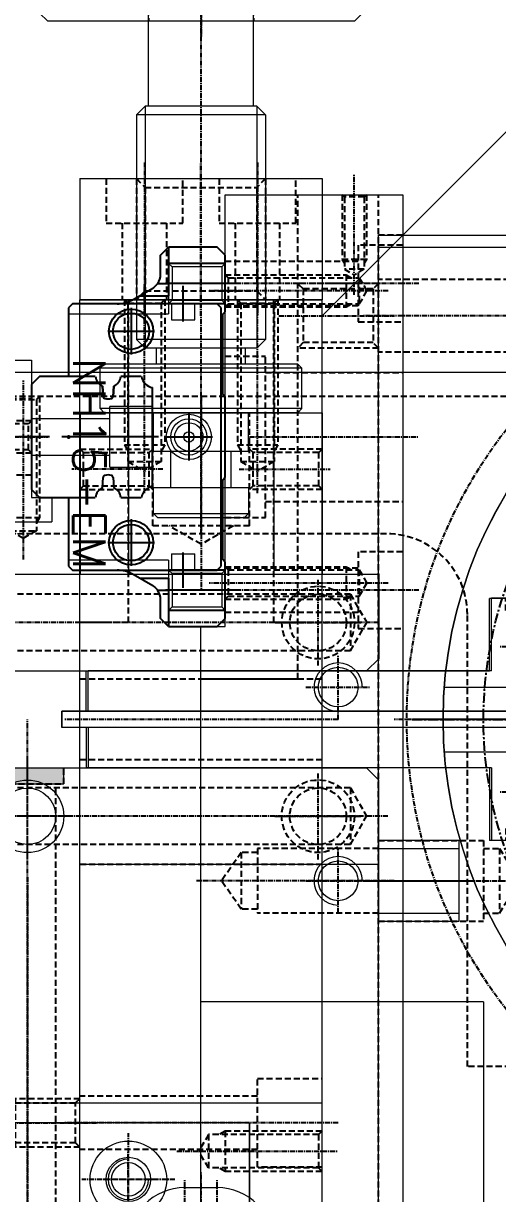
# Model space of a CAD drawing. Header units: millimetres. Extents: x -32759 to 129432, y 390 to 54305.
# Drawn here: x 29437.5 to 29496.2, y 25368.2 to 25513.1 of the extents above; entities that cross this region are included whole.
import ezdxf

# ---------------------------------------------------------------- set-up
doc = ezdxf.new("R2010")
doc.units = ezdxf.units.MM
for name, pattern in [('AM_ISO08W050', [18, 12, -1.5, 3, -1.5]), ('CENTER', [2, 1.25, -0.25, 0.25, -0.25]), ('HIDDEN', [0.375, 0.25, -0.125])]:
    doc.linetypes.add(name, pattern=pattern)
for name, color, linetype, lineweight in [('_BODY', 7, 'Continuous', 13), ('AM_4', 3, 'Continuous', 25), ('AM_5', 3, 'Continuous', 25), ('AM_7', 4, 'AM_ISO08W050', 25), ('AM_9', 253, 'Continuous', 0), ('ConnectionPoints', 7, 'Continuous', 50)]:
    doc.layers.add(name, color=color, linetype=linetype, lineweight=lineweight)
for name, color, linetype in [('CENTER', 1, 'CENTER'), ('CL', 1, 'CENTER'), ('HL', 2, 'HIDDEN')]:
    doc.layers.add(name, color=color, linetype=linetype)
doc.styles.add('한글', font='romans.shx', dxfattribs={"height": 4, "bigfont": 'whgtxt.shx'})

# ---------------------------------------------------------------- blocks, each defined once
blk = doc.blocks.new('tueryryt')
at = {"layer": 'CL', "ltscale": 0.5}
blk.add_line((288979.02, 33783.6), (288953.82, 33783.6), dxfattribs=at)
at = {"layer": 'HL', "ltscale": 3}
for p, q in [((288955.82, 33785.6), (288956.2, 33785.22)), ((288955.82, 33785.6), (288973.82, 33785.6)), ((288973.82, 33785.6), (288973.82, 33781.6)), ((288973.82, 33785.6), (288974.48, 33785.22)), ((288956.2, 33785.22), (288956.2, 33781.97)), ((288956.2, 33785.22), (288975.44, 33785.22)), ((288975.44, 33785.22), (288975.44, 33781.97)), ((288975.44, 33785.22), (288976.38, 33783.6)), ((288975.44, 33781.97), (288976.38, 33783.6)), ((288955.82, 33781.6), (288956.2, 33781.97)), ((288955.82, 33781.6), (288973.82, 33781.6)), ((288956.2, 33781.97), (288975.44, 33781.97)), ((288973.82, 33781.6), (288974.48, 33781.97))]:
    blk.add_line(p, q, dxfattribs=at)
blk = doc.blocks.new('tyuy')
at = {"layer": 'CL', "ltscale": 0.5}
blk.add_line((289793.94, 32388.98), (289793.94, 32432.98), dxfattribs=at)
at = {"layer": 'HL', "ltscale": 3}
for p, q in [((289791.19, 32405.98), (289791.19, 32430.98)), ((289796.69, 32405.98), (289796.69, 32430.98)), ((289789.19, 32390.98), (289789.19, 32405.98)), ((289789.19, 32405.98), (289798.69, 32405.98)), ((289798.69, 32405.98), (289798.69, 32390.98))]:
    blk.add_line(p, q, dxfattribs=at)
blk = doc.blocks.new('ytrg')
at = {"ltscale": 0.5}
blk.add_circle((286104.04, 34820.84), 2.07, dxfattribs=at)
at = {"color": 1, "ltscale": 0.5}
blk.add_arc((286104.04, 34820.84), 2.5, 270, 180, dxfattribs=at)
at = {"layer": 'CL', "ltscale": 0.5}
for p, q in [((286104.04, 34824.34), (286104.04, 34817.34)), ((286100.54, 34820.84), (286107.54, 34820.84))]:
    blk.add_line(p, q, dxfattribs=at)
blk = doc.blocks.new('gyuiyu')
at = {"ltscale": 0.5}
for p, q in [((285680.22, 33467.92), (285700.22, 33467.92)), ((285680.22, 33467.92), (285680.22, 33425.42)), ((285700.22, 33467.92), (285700.22, 33427.92)), ((285683.22, 33427.92), (285683.22, 33425.42)), ((285700.22, 33427.92), (285683.22, 33427.92)), ((285683.22, 33425.42), (285680.22, 33425.42))]:
    blk.add_line(p, q, dxfattribs=at)
for name, p in [('tyuy', (-4103.21, 1036.94)), ('ytrg', (-413.32, -1360.92)), ('ytrg', (-413.32, -1384.92))]:
    blk.add_blockref(name, p)
at = {"rotation": 90}
blk.add_blockref('tueryryt', (319474.32, -255527.9), dxfattribs=at)
blk = doc.blocks.new('TYRTYUR')
at = {"layer": 'AM_4'}
for p, q in [((294113.52, 23504.47), (294112.52, 23503.47)), ((294120.52, 23504.47), (294113.52, 23504.47)), ((294120.82, 23504.17), (294120.52, 23504.47)), ((294131.02, 23504.47), (294130.72, 23504.17)), ((294141.02, 23504.47), (294131.02, 23504.47)), ((294141.32, 23504.17), (294141.02, 23504.47)), ((294151.52, 23504.47), (294151.22, 23504.17)), ((294158.52, 23504.47), (294151.52, 23504.47)), ((294159.52, 23503.47), (294158.52, 23504.47)), ((294112.52, 23503.47), (294112.52, 23497.47)), ((294120.02, 23503.97), (294119.52, 23503.47)), ((294119.52, 23503.47), (294119.52, 23485.57)), ((294152.02, 23503.97), (294120.02, 23503.97)), ((294130.72, 23504.17), (294120.82, 23504.17)), ((294151.22, 23504.17), (294141.32, 23504.17)), ((294152.52, 23503.47), (294152.02, 23503.97)), ((294152.52, 23485.57), (294152.52, 23503.47)), ((294159.52, 23497.47), (294159.52, 23503.47)), ((294113.52, 23496.47), (294112.52, 23497.47)), ((294112.52, 23497.47), (294118.52, 23497.47)), ((294117.02, 23496.11), (294117.02, 23497.47)), ((294118.52, 23493.88), (294118.52, 23497.47)), ((294153.52, 23493.88), (294153.52, 23497.47)), ((294153.52, 23497.47), (294159.52, 23497.47)), ((294155.02, 23496.11), (294155.02, 23497.47)), ((294159.52, 23497.47), (294158.52, 23496.47)), ((294115.87, 23496.47), (294113.52, 23496.47)), ((294158.52, 23496.47), (294156.18, 23496.47)), ((294118.99, 23493.07), (294117.57, 23495.52)), ((294142.14, 23495.47), (294129.91, 23495.47)), ((294154.46, 23495.5), (294153.06, 23493.07)), ((294128.52, 23494.08), (294128.52, 23491.56)), ((294143.52, 23491.56), (294143.52, 23494.08)), ((294131, 23490.59), (294129.75, 23490.67)), ((294129.75, 23490.67), (294131, 23490.59)), ((294141.05, 23490.59), (294142.29, 23490.67)), ((294128.52, 23488.38), (294128.52, 23481.47)), ((294129.75, 23489.27), (294131, 23489.35)), ((294131, 23489.35), (294129.75, 23489.27)), ((294142.29, 23489.27), (294141.05, 23489.35)), ((294143.52, 23481.47), (294143.52, 23488.38)), ((294119.52, 23485.57), (294120.02, 23485.07)), ((294152.02, 23485.07), (294152.52, 23485.57)), ((294120.02, 23485.07), (294128.52, 23485.07)), ((294143.52, 23485.07), (294152.02, 23485.07)), ((294128.52, 23481.47), (294129.52, 23480.47)), ((294142.52, 23480.47), (294143.52, 23481.47)), ((294129.52, 23480.47), (294142.52, 23480.47))]:
    blk.add_line(p, q, dxfattribs=at)
for points in [[(294117.02, 23496.11), (294117.27, 23495.9), (294117.49, 23495.64), (294117.57, 23495.52)], [(294154.46, 23495.5), (294154.65, 23495.76), (294154.88, 23496), (294155.02, 23496.11)]]:
    blk.add_lwpolyline(points, dxfattribs=at)
for centre, radius in [((294122.92, 23492.82), 2.75), ((294122.92, 23492.82), 2.25), ((294149.12, 23492.82), 2.75), ((294149.12, 23492.82), 2.25)]:
    blk.add_circle(centre, radius, dxfattribs=at)
for centre, radius, start, end in [((294115.87, 23494.47), 2, 54.7356, 90), ((294156.18, 23494.47), 2, 90, 125.2644), ((294128.28, 23495.72), 1.65, 278.5974, 351.5398), ((294143.77, 23495.72), 1.65, 188.4602, 261.4024), ((294115.52, 23491.07), 4, 0.0789, 30.013), ((294156.52, 23491.07), 4, 149.9967, 180), ((294128.28, 23489.93), 1.65, 26.7418, 81.4027), ((294143.77, 23489.93), 1.65, 98.5976, 153.2581), ((294130.98, 23490.29), 0.3, 15.5284, 86.3611), ((294129.69, 23489.97), 1.62, 345.6806, 14.3194), ((294142.35, 23489.97), 1.62, 165.6806, 194.3194), ((294141.07, 23490.29), 0.3, 93.6389, 164.4717), ((294128.28, 23490.02), 1.65, 278.5974, 333.2583), ((294130.98, 23489.65), 0.3, 273.6389, 344.4716), ((294141.07, 23489.65), 0.3, 195.5284, 266.3611), ((294143.77, 23490.02), 1.65, 206.7419, 261.4024)]:
    blk.add_arc(centre, radius, start, end, dxfattribs=at)
at = {"layer": 'AM_5'}
for p, q in [((294114.52, 23504.47), (294114.52, 23497.47)), ((294119.52, 23504.47), (294119.52, 23497.47)), ((294152.52, 23504.47), (294152.52, 23497.47)), ((294157.52, 23504.47), (294157.52, 23497.47))]:
    blk.add_line(p, q, dxfattribs=at)
at = {"layer": 'AM_7'}
for p, q in [((294117.02, 23505.87), (294117.02, 23497.07)), ((294155.02, 23505.87), (294155.02, 23497.07)), ((294136.02, 23497.03), (294136.02, 23502.91)), ((294133.08, 23499.97), (294138.96, 23499.97)), ((294121.72, 23499.27), (294117.32, 23499.27)), ((294154.72, 23499.27), (294150.32, 23499.27)), ((294122.92, 23489.94), (294122.92, 23495.71)), ((294136.02, 23496.22), (294136.02, 23479.72)), ((294149.12, 23489.94), (294149.12, 23495.71)), ((294120.03, 23492.82), (294125.81, 23492.82)), ((294146.23, 23492.82), (294152.01, 23492.82))]:
    blk.add_line(p, q, dxfattribs=at)
at = {"layer": 'AM_9'}
for p, q in [((294114.52, 23504.47), (294114.96, 23504.04)), ((294119.09, 23504.04), (294119.52, 23504.47)), ((294152.52, 23504.47), (294152.96, 23504.04)), ((294157.09, 23504.04), (294157.52, 23504.47)), ((294114.96, 23504.04), (294114.96, 23497.91)), ((294114.96, 23504.04), (294119.09, 23504.04)), ((294119.09, 23497.91), (294119.09, 23504.04)), ((294152.96, 23504.04), (294152.96, 23497.91)), ((294152.96, 23504.04), (294157.09, 23504.04)), ((294157.09, 23497.91), (294157.09, 23504.04)), ((294121.52, 23500.72), (294119.52, 23500.72)), ((294121.52, 23497.82), (294121.52, 23500.72)), ((294150.52, 23497.82), (294150.52, 23500.72)), ((294152.52, 23500.72), (294150.52, 23500.72)), ((294114.96, 23497.91), (294114.52, 23497.47)), ((294114.96, 23497.91), (294119.09, 23497.91)), ((294118.52, 23497.47), (294120.77, 23497.47)), ((294119.52, 23497.47), (294119.09, 23497.91)), ((294119.52, 23497.82), (294121.52, 23497.82)), ((294120.77, 23485.07), (294120.77, 23497.47)), ((294150.52, 23497.82), (294152.52, 23497.82)), ((294151.27, 23497.47), (294151.27, 23485.07)), ((294151.27, 23497.47), (294153.52, 23497.47)), ((294152.96, 23497.91), (294152.52, 23497.47)), ((294152.96, 23497.91), (294157.09, 23497.91)), ((294157.52, 23497.47), (294157.09, 23497.91)), ((294132.27, 23495.47), (294132.27, 23490.17)), ((294139.77, 23490.17), (294139.77, 23495.47)), ((294119.52, 23485.57), (294119.52, 23491.08)), ((294139.77, 23490.17), (294132.27, 23490.17)), ((294133.77, 23490.17), (294133.77, 23480.47)), ((294138.27, 23480.47), (294138.27, 23490.17))]:
    blk.add_line(p, q, dxfattribs=at)
for radius in [2.8, 2.25, 1.75, 0.643]:
    blk.add_circle((294136.02, 23499.97), radius, dxfattribs=at)
blk.add_arc((294130.98, 23489.65), 0.3, 273.6381, 344.4686, dxfattribs=at)
at = {"layer": 'ConnectionPoints'}
for p in [(294136.02, 23485.07, -20), (294136.02, 23485.07, -20), (294136.02, 23485.07, -20), (294136.02, 23480.47)]:
    blk.add_point(p, dxfattribs=at)
at = {"ltscale": 0.5, "style": '한글'}
blk.add_text('NH15-EM', height=4, dxfattribs=at).set_placement((294126.22, 23485.63))
blk = doc.blocks.new('uitrrty')
at = {"layer": 'CL', "ltscale": 0.5}
blk.add_line((299586.96, 32676.51), (299564.76, 32676.51), dxfattribs=at)
at = {"layer": 'HL', "ltscale": 3}
for p, q in [((299566.76, 32678.51), (299567.14, 32678.13)), ((299566.76, 32678.51), (299581.76, 32678.51)), ((299567.14, 32678.13), (299567.14, 32674.89)), ((299567.14, 32678.13), (299583.38, 32678.13)), ((299581.76, 32678.51), (299581.76, 32674.51)), ((299581.76, 32678.51), (299582.41, 32678.13)), ((299583.38, 32678.13), (299583.38, 32674.89)), ((299583.38, 32678.13), (299584.31, 32676.51)), ((299583.38, 32674.89), (299584.31, 32676.51)), ((299566.76, 32674.51), (299567.14, 32674.89)), ((299566.76, 32674.51), (299581.76, 32674.51)), ((299567.14, 32674.89), (299583.38, 32674.89)), ((299581.76, 32674.51), (299582.41, 32674.89))]:
    blk.add_line(p, q, dxfattribs=at)
blk = doc.blocks.new('tuyet4y')
at = {"ltscale": 0.5}
blk.add_line((225309.46, 16518.54), (225309.46, 16703.54), dxfattribs=at)
at = {"layer": 'HL', "ltscale": 3}
for p, q in [((225306.46, 16521.54), (225306.46, 16703.54)), ((225289.46, 16618.54), (225289.46, 16663.54)), ((225223.46, 16588.54), (225223.46, 16608.54)), ((225223.46, 16608.54), (225279.46, 16608.54))]:
    blk.add_line(p, q, dxfattribs=at)
for centre, start, end in [((225279.46, 16663.54), 0, 90), ((225279.46, 16618.54), 270, 0)]:
    blk.add_arc(centre, 10, start, end, dxfattribs=at)
at = {"xscale": -1}
blk.add_blockref('uitrrty', (524873.22, -16012.97), dxfattribs=at)
blk = doc.blocks.new('678eryt')
at = {"layer": 'CENTER', "color": 1, "linetype": 'CENTER'}
blk.add_line((286402.79, 33832.56), (286402.79, 33716.87), dxfattribs=at)
blk.add_circle((286402.79, 33774.71), 49, dxfattribs=at)
blk = doc.blocks.new('t7etret')
at = {"layer": 'CL', "ltscale": 0.5}
blk.add_line((296430.39, 35050.47), (296430.39, 35028.98), dxfattribs=at)
at = {"layer": 'HL', "ltscale": 3}
for p, q in [((296425.39, 35048.56), (296425.39, 35035.56)), ((296435.39, 35048.56), (296435.39, 35035.56)), ((296425.39, 35035.56), (296435.39, 35035.56)), ((296426.39, 35035.56), (296426.39, 35033.56)), ((296434.39, 35035.56), (296434.39, 35033.56)), ((296426.39, 35033.56), (296434.39, 35033.56)), ((296426.39, 35033.56), (296430.39, 35031.16)), ((296434.39, 35033.56), (296430.39, 35031.16))]:
    blk.add_line(p, q, dxfattribs=at)
blk = doc.blocks.new('tryer')
at = {"color": 1, "ltscale": 0.5}
for p, q in [((296282.78, 35015.6), (296292.78, 35015.6)), ((296282.78, 35005.6), (296282.78, 35015.6)), ((296292.78, 35015.6), (296292.78, 35005.6)), ((296282.78, 35014.6), (296292.78, 35014.6)), ((296282.78, 35006.6), (296292.78, 35006.6)), ((296292.78, 35005.6), (296282.78, 35005.6))]:
    blk.add_line(p, q, dxfattribs=at)
at = {"layer": 'CL', "ltscale": 0.5}
blk.add_line((296280.78, 35010.6), (296294.78, 35010.6), dxfattribs=at)
blk = doc.blocks.new('TY7RD')
at = {"layer": 'CL', "ltscale": 0.5}
blk.add_line((294875.71, 34021.52), (294875.71, 34149.52), dxfattribs=at)
at = {"layer": 'HL', "ltscale": 3}
for p, q in [((294871.21, 34097.52), (294871.21, 34147.52)), ((294880.21, 34097.52), (294880.21, 34147.52))]:
    blk.add_line(p, q, dxfattribs=at)
blk = doc.blocks.new('8tyyr')
at = {"ltscale": 0.5}
for p, q in [((225832.6, 16669.44), (226152.6, 16669.44)), ((226151.1, 16669.44), (226151.1, 16546.94)), ((226152.6, 16669.44), (226152.6, 16545.44))]:
    blk.add_line(p, q, dxfattribs=at)
at = {"xscale": -1, "rotation": 90}
blk.add_blockref('tryer', (261083.2, 312952.22), dxfattribs=at)
at = {"xscale": -1}
blk.add_blockref('t7etret', (522502.99, -18379.12), dxfattribs=at)
for name, p in [('TY7RD', (-68733.11, -17478.08)), ('678eryt', (-60310.19, -17167.28))]:
    blk.add_blockref(name, p)
blk = doc.blocks.new('udg')
at = {"layer": 'CL', "ltscale": 0.5}
blk.add_line((305247.83, 33940.32), (305223.37, 33940.32), dxfattribs=at)
at = {"layer": 'HL', "ltscale": 3}
for p, q in [((305228.91, 33943.82), (305226.44, 33940.32)), ((305228.91, 33943.82), (305228.91, 33936.82)), ((305230.91, 33943.82), (305228.91, 33943.82)), ((305230.91, 33944.32), (305230.91, 33936.32)), ((305245.91, 33944.32), (305230.91, 33944.32)), ((305228.91, 33936.82), (305226.44, 33940.32)), ((305230.91, 33936.82), (305228.91, 33936.82)), ((305245.91, 33936.32), (305230.91, 33936.32))]:
    blk.add_line(p, q, dxfattribs=at)
blk = doc.blocks.new('t6user')
at = {"ltscale": 0.5}
blk.add_circle((297090.08, 36085.75), 2.46, dxfattribs=at)
at = {"color": 1, "ltscale": 0.5}
blk.add_arc((297090.08, 36085.75), 3, 270, 180, dxfattribs=at)
at = {"layer": 'CL', "ltscale": 0.5}
for p, q in [((297090.08, 36089.75), (297090.08, 36081.75)), ((297086.08, 36085.75), (297094.08, 36085.75))]:
    blk.add_line(p, q, dxfattribs=at)
blk = doc.blocks.new('78E56TEYRY')
at = {"layer": 'CL', "ltscale": 0.5}
blk.add_line((293810.58, 32342.72), (293788.38, 32342.72), dxfattribs=at)
at = {"layer": 'HL', "ltscale": 3}
for p, q in [((293790.38, 32344.72), (293790.76, 32344.34)), ((293790.38, 32344.72), (293805.38, 32344.72)), ((293790.76, 32344.34), (293790.76, 32341.1)), ((293790.76, 32344.34), (293807, 32344.34)), ((293805.38, 32344.72), (293805.38, 32340.72)), ((293805.38, 32344.72), (293806.04, 32344.34)), ((293807, 32344.34), (293807, 32341.1)), ((293807, 32344.34), (293807.94, 32342.72)), ((293807, 32341.1), (293807.94, 32342.72)), ((293790.38, 32340.72), (293790.76, 32341.1)), ((293790.38, 32340.72), (293805.38, 32340.72)), ((293790.76, 32341.1), (293807, 32341.1)), ((293805.38, 32340.72), (293806.04, 32341.1))]:
    blk.add_line(p, q, dxfattribs=at)
blk = doc.blocks.new('REDFGD')
at = {"layer": 'CL', "ltscale": 0.5}
blk.add_line((294201.26, 32435.12), (294227.26, 32435.12), dxfattribs=at)
at = {"layer": 'HL', "ltscale": 3}
for p, q in [((294203.26, 32439.87), (294208.76, 32439.87)), ((294208.76, 32439.87), (294208.76, 32430.37)), ((294208.76, 32437.87), (294225.26, 32437.87)), ((294208.76, 32432.37), (294225.26, 32432.37)), ((294208.76, 32430.37), (294203.26, 32430.37))]:
    blk.add_line(p, q, dxfattribs=at)
blk = doc.blocks.new('TRYRYT')
at = {"layer": 'CL', "ltscale": 0.5}
blk.add_line((294613.49, 32649.19), (294599.15, 32649.19), dxfattribs=at)
at = {"layer": 'HL', "ltscale": 3}
for p, q in [((294601.15, 32653.19), (294601.82, 32652.52)), ((294601.15, 32653.19), (294611.15, 32653.19)), ((294610.47, 32652.52), (294611.15, 32653.19)), ((294601.82, 32652.52), (294601.82, 32645.87)), ((294601.82, 32652.52), (294610.47, 32652.52)), ((294610.47, 32652.52), (294610.47, 32645.87)), ((294601.15, 32645.19), (294601.82, 32645.87)), ((294601.15, 32645.19), (294611.15, 32645.19)), ((294601.82, 32645.87), (294610.47, 32645.87)), ((294610.47, 32645.87), (294611.15, 32645.19))]:
    blk.add_line(p, q, dxfattribs=at)
blk = doc.blocks.new('rt6errt')
at = {"layer": 'CL', "ltscale": 0.5}
blk.add_line((220802.68, 19686.36), (220781.68, 19686.36), dxfattribs=at)
at = {"layer": 'HL', "ltscale": 3}
for p, q in [((220800.68, 19694.36), (220783.68, 19694.36)), ((220800.68, 19678.36), (220783.68, 19678.36))]:
    blk.add_line(p, q, dxfattribs=at)
blk = doc.blocks.new('yuoew')
at = {"layer": 'CL', "ltscale": 0.5}
blk.add_line((301021.86, 36681.44), (301006.94, 36681.44), dxfattribs=at)
at = {"layer": 'HL', "ltscale": 3}
for p, q in [((301009.46, 36682.94), (301009.73, 36682.67)), ((301009.46, 36682.94), (301017.46, 36682.94)), ((301009.73, 36682.67), (301009.73, 36680.21)), ((301009.73, 36682.67), (301018.69, 36682.67)), ((301017.46, 36682.94), (301017.46, 36679.94)), ((301017.46, 36682.94), (301017.93, 36682.67)), ((301018.69, 36682.67), (301018.69, 36680.21)), ((301018.69, 36682.67), (301019.4, 36681.44)), ((301018.69, 36680.21), (301019.4, 36681.44)), ((301009.46, 36679.94), (301009.73, 36680.21)), ((301009.46, 36679.94), (301017.46, 36679.94)), ((301009.73, 36680.21), (301018.69, 36680.21)), ((301017.46, 36679.94), (301017.93, 36680.21))]:
    blk.add_line(p, q, dxfattribs=at)
blk = doc.blocks.new('TYUERREY')
at = {"ltscale": 0.5}
for p, q in [((224693.56, 43094.24), (224916.56, 43094.24)), ((224870.06, 43069.24), (224870.06, 43094.24)), ((224916.56, 43094.24), (224916.56, 43091.24)), ((224916.56, 43091.24), (224970.06, 43091.24)), ((224970.06, 43091.24), (224970.06, 43069.24)), ((224970.06, 43069.24), (224640.06, 43069.24))]:
    blk.add_line(p, q, dxfattribs=at)
at = {"layer": 'HL', "ltscale": 3}
for p, q in [((224910.06, 43082.24), (224910.06, 43094.24)), ((224930.06, 43091.24), (224930.06, 43086.24)), ((224950.06, 43091.24), (224950.06, 43086.24)), ((224930.06, 43086.24), (224950.06, 43086.24)), ((224910.06, 43082.24), (224970.06, 43082.24)), ((224640.06, 43072.24), (224970.06, 43072.24)), ((224965.06, 43069.24), (224965.06, 43072.24))]:
    blk.add_line(p, q, dxfattribs=at)
for name, p, rotation in [('udg', (190944.74, 348318.15), 270), ('78E56TEYRY', (192579.24, 336881.62), 270), ('78E56TEYRY', (192615.44, 336881.62), 270), ('rt6errt', (244626.42, -177714.44), 90), ('yuoew', (525979.52, 79756.68), 180)]:
    blk.add_blockref(name, p, dxfattribs=dict(rotation=rotation))
at = {"xscale": -1, "rotation": 270}
for name, p in [('REDFGD', (192485.94, -251134.02)), ('REDFGD', (192523.94, -251134.02)), ('TRYRYT', (192305.87, -251528.91))]:
    blk.add_blockref(name, p, dxfattribs=at)
for p in [(-72205.02, 6991.49), (-72181.02, 6991.49)]:
    blk.add_blockref('t6user', p)
blk = doc.blocks.new('ytud')
at = {"ltscale": 0.5}
for radius in [4.75, 2.75]:
    blk.add_circle((287561.04, 33342.62), radius, dxfattribs=at)
at = {"layer": 'CL', "ltscale": 0.5}
for p, q in [((287561.04, 33348.37), (287561.04, 33336.87)), ((287555.29, 33342.62), (287566.79, 33342.62))]:
    blk.add_line(p, q, dxfattribs=at)
blk = doc.blocks.new('tiur')
at = {"layer": 'CL', "ltscale": 0.5}
blk.add_line((288364.74, 33797.74), (288337.94, 33797.74), dxfattribs=at)
at = {"layer": 'HL', "ltscale": 3}
for p, q in [((288339.94, 33800.74), (288340.48, 33800.2)), ((288339.94, 33800.74), (288357.94, 33800.74)), ((288340.48, 33800.2), (288340.48, 33795.28)), ((288340.48, 33800.2), (288360.4, 33800.2)), ((288357.94, 33800.74), (288357.94, 33794.74)), ((288357.94, 33800.74), (288358.88, 33800.2)), ((288360.4, 33800.2), (288360.4, 33795.28)), ((288360.4, 33800.2), (288361.82, 33797.74)), ((288360.4, 33795.28), (288361.82, 33797.74)), ((288339.94, 33794.74), (288340.48, 33795.28)), ((288339.94, 33794.74), (288357.94, 33794.74)), ((288340.48, 33795.28), (288360.4, 33795.28)), ((288357.94, 33794.74), (288358.88, 33795.28))]:
    blk.add_line(p, q, dxfattribs=at)
blk = doc.blocks.new('utuii')
at = {"ltscale": 0.5}
blk.add_circle((288338.22, 33811.22), 2.07, dxfattribs=at)
at = {"color": 1, "ltscale": 0.5}
blk.add_arc((288338.22, 33811.22), 2.5, 270, 180, dxfattribs=at)
at = {"layer": 'CL', "ltscale": 0.5}
for p, q in [((288338.22, 33814.72), (288338.22, 33807.72)), ((288334.72, 33811.22), (288341.72, 33811.22))]:
    blk.add_line(p, q, dxfattribs=at)
blk = doc.blocks.new('RYJWE')
at = {"ltscale": 0.5}
for p, q in [((223236.67, 43455), (223236.67, 43467)), ((223236.67, 43467), (223301.67, 43467)), ((223301.67, 43455), (223301.67, 43467)), ((223236.67, 43455), (223301.67, 43455))]:
    blk.add_line(p, q, dxfattribs=at)
for p in [(-65086.54, 9650.78), (-65046.54, 9650.78)]:
    blk.add_blockref('utuii', p)
at = {"rotation": 180}
blk.add_blockref('tiur', (511641.62, 77258.75), dxfattribs=at)
blk = doc.blocks.new('yuity')
at = {"ltscale": 0.5}
blk.add_circle((285907.19, 34985.44), 2.07, dxfattribs=at)
at = {"color": 1, "ltscale": 0.5}
blk.add_arc((285907.19, 34985.44), 2.5, 270, 180, dxfattribs=at)
at = {"layer": 'CL', "ltscale": 0.5}
for p, q in [((285907.19, 34988.94), (285907.19, 34981.94)), ((285903.69, 34985.44), (285910.69, 34985.44))]:
    blk.add_line(p, q, dxfattribs=at)
blk = doc.blocks.new('yutaa')
at = {"ltscale": 0.5}
blk.add_circle((303922.04, 35185.16), 5.5, dxfattribs=at)
at = {"layer": 'CL', "ltscale": 0.5}
for p, q in [((303922.04, 35178.66), (303922.04, 35191.66)), ((303915.54, 35185.16), (303928.54, 35185.16))]:
    blk.add_line(p, q, dxfattribs=at)
blk = doc.blocks.new('UYRTD')
at = {"ltscale": 0.5}
for p, q in [((223218.67, 43668.22), (223318.67, 43668.22)), ((223218.67, 43588.22), (223218.67, 43668.22)), ((223318.67, 43588.22), (223318.67, 43668.22)), ((223218.67, 43588.22), (223318.67, 43588.22))]:
    blk.add_line(p, q, dxfattribs=at)
blk.add_circle((223268.67, 43620.22), 25.25, dxfattribs=at)
at = {"layer": 'CENTER', "color": 1, "linetype": 'CENTER'}
for p, q in [((223268.67, 43580.91), (223268.67, 43659.52)), ((223296.47, 43648.01), (223240.88, 43592.43)), ((223240.88, 43648.01), (223296.47, 43592.43)), ((223307.98, 43620.22), (223229.37, 43620.22))]:
    blk.add_line(p, q, dxfattribs=at)
blk.add_circle((223268.67, 43620.22), 35, dxfattribs=at)
for p in [(-80683.36, 8475.56), (-80623.36, 8475.56)]:
    blk.add_blockref('yutaa', p)
for name, p, rotation in [('ytud', (256568.29, -243900.32), 90), ('ytud', (256611.29, -243900.32), 90), ('ytud', (256654.29, -243900.32), 90), ('ytud', (256568.29, -243917.82), 90), ('yuity', (509151.12, 78630.41), 180), ('yuity', (509200.62, 78630.41), 180), ('ytud', (256654.29, -243917.82), 90), ('ytud', (256568.29, -243957.82), 90), ('ytud', (256654.29, -243957.82), 90), ('yuity', (509151.12, 78580.91), 180), ('yuity', (509200.62, 78580.91), 180)]:
    blk.add_blockref(name, p, dxfattribs=dict(rotation=rotation))
blk = doc.blocks.new('7RTYR')
at = {"color": 1}
blk.add_blockref('UYRTD', (-6.8, 364.62), dxfattribs=at)
at = {"color": 1, "rotation": 90}
blk.add_blockref('RYJWE', (266766.88, -179283.83), dxfattribs=at)
at = {"rotation": 90}
blk.add_blockref('ytud', (256647.49, -243593.2), dxfattribs=at)
blk = doc.blocks.new('ryefwew')
at = {"color": 1}
blk.add_blockref('7RTYR', (-2593.28, 556.4), dxfattribs=at)
for name, p in [('tuyet4y', (-4497.87, 27873.7)), ('gyuiyu', (-64887.13, 11108.32)), ('TYUERREY', (-4136.47, 1421.01)), ('8tyyr', (-5324.01, 27823.81))]:
    blk.add_blockref(name, p)
at = {"rotation": 180}
blk.add_blockref('TYRTYUR', (514939.61, 68016.72), dxfattribs=at)
blk = doc.blocks.new('rtyryry')
at = {"color": 6, "ltscale": 0.5}
for p, q in [((289000.69, 4092.81), (289000.69, 4094.81)), ((289000.69, 4094.81), (289093.94, 4094.81)), ((289013.23, 4092.81), (289013.23, 4094.81)), ((289023.94, 4092.81), (289023.94, 4094.81)), ((289093.94, 4092.81), (289093.94, 4094.81)), ((289000.69, 4092.81), (289093.94, 4092.81))]:
    blk.add_line(p, q, dxfattribs=at)
blk = doc.blocks.new('tyueww')
at = {"layer": 'CL', "ltscale": 0.5}
blk.add_line((288754.55, 4103.43), (288754.55, 4094.98), dxfattribs=at)
at = {"layer": 'HL', "ltscale": 3}
for p, q in [((288750.55, 4102.3), (288750.55, 4097.8)), ((288758.55, 4102.3), (288758.55, 4097.8)), ((288749.55, 4097.8), (288759.55, 4097.8)), ((288749.55, 4097.8), (288749.55, 4096.3)), ((288759.55, 4097.8), (288759.55, 4096.3))]:
    blk.add_line(p, q, dxfattribs=at)
blk = doc.blocks.new('7yituyr5')
at = {"layer": 'CL', "ltscale": 0.5}
blk.add_line((288756.52, 4102.3), (288744.91, 4102.3), dxfattribs=at)
at = {"layer": 'HL', "ltscale": 3}
for p, q in [((288754.55, 4106.3), (288747.55, 4106.3)), ((288754.55, 4098.3), (288747.55, 4098.3))]:
    blk.add_line(p, q, dxfattribs=at)
blk = doc.blocks.new('tyuirt')
at = {"layer": 'CL', "ltscale": 0.5}
for p, q in [((287749.86, 3959.73), (287749.86, 3947.86)), ((287743.93, 3953.8), (287755.79, 3953.8))]:
    blk.add_line(p, q, dxfattribs=at)
at = {"layer": 'HL', "ltscale": 3}
for radius in [5, 4]:
    blk.add_circle((287749.86, 3953.8), radius, dxfattribs=at)
blk = doc.blocks.new('t6u5ery')
at = {"ltscale": 0.5}
for p, q in [((287461.04, 4132.77), (287550.54, 4132.77)), ((287461.04, 4130.77), (287461.04, 4132.77)), ((287474.15, 4130.77), (287474.15, 4132.77)), ((287486.54, 4118.77), (287486.54, 4132.77)), ((287550.54, 4132.77), (287550.54, 4127.77)), ((287461.04, 4130.77), (287486.54, 4130.77)), ((287500.54, 4127.77), (287500.54, 4118.77)), ((287500.54, 4127.77), (287550.54, 4127.77)), ((287486.54, 4118.77), (287500.54, 4118.77))]:
    blk.add_line(p, q, dxfattribs=at)
at = {"color": 6}
blk.add_blockref('tyuirt', (-256.32, 170.98), dxfattribs=at)
for name, p in [('7yituyr5', (-1260.76, 22.47)), ('tyueww', (-1261.01, 22.47))]:
    blk.add_blockref(name, p)
blk = doc.blocks.new('ytuytutu')
at = {"xscale": -1, "rotation": 180}
blk.add_blockref('t6u5ery', (-5231.3, 8874.06), dxfattribs=at)
for name, p in [('rtyryry', (-6771.44, 646.48)), ('t6u5ery', (-5231.3, 606.51))]:
    blk.add_blockref(name, p)
blk = doc.blocks.new('ertwew')
at = {"ltscale": 0.5}
for p, q in [((278249.73, 5400.11), (278249.73, 5426.75)), ((278257.73, 5400.11), (278257.73, 5426.75))]:
    blk.add_line(p, q, dxfattribs=at)
blk.add_circle((278253.73, 5453.96), 54, dxfattribs=at)
at = {"layer": 'CL', "ltscale": 0.5}
blk.add_line((278253.73, 5511.63), (278253.73, 5396.29), dxfattribs=at)
blk = doc.blocks.new('uyi4w4')
at = {"ltscale": 0.5}
for p, q in [((234713.12, 19284.82), (235013.12, 19284.82)), ((234928.12, 19264.82), (234928.12, 19284.82)), ((235013.12, 19284.82), (235043.12, 19254.82)), ((234928.12, 19264.82), (234798.12, 19264.82))]:
    blk.add_line(p, q, dxfattribs=at)
blk.add_arc((234963.12, 19215.82), 54, 0, 180, dxfattribs=at)
at = {"layer": 'CL', "ltscale": 0.5}
blk.add_line((234963.12, 19155.73), (234963.12, 19275.9), dxfattribs=at)
blk.add_circle((234963.12, 19215.82), 58.5, dxfattribs=at)
blk = doc.blocks.new('87OETE')
at = {"color": 2, "rotation": 90}
blk.add_blockref('ytuytutu', (239710.76, -261473.27), dxfattribs=at)
blk.add_blockref('uyi4w4', (7.35, 1532.16))
at = {"color": 1, "rotation": 180}
blk.add_blockref('ertwew', (513224.21, 26201.94), dxfattribs=at)
blk = doc.blocks.new('rytrtyry')
at = {"layer": 'CL', "ltscale": 0.5}
for p, q in [((288646.46, 4141.67), (288646.46, 4131.72)), ((288641.49, 4136.7), (288651.43, 4136.7))]:
    blk.add_line(p, q, dxfattribs=at)
at = {"layer": 'HL', "ltscale": 3}
blk.add_circle((288646.46, 4136.7), 4, dxfattribs=at)
blk = doc.blocks.new('tuyiryt')
at = {"ltscale": 0.5}
for p, q in [((288721.3, 4108.3), (288721.3, 4110.3)), ((288721.3, 4110.3), (288811.55, 4110.3)), ((288734.91, 4108.3), (288734.91, 4110.3)), ((288747.55, 4096.3), (288747.55, 4110.3)), ((288811.55, 4110.3), (288811.55, 4105.3)), ((288721.3, 4108.3), (288747.55, 4108.3)), ((288761.55, 4105.3), (288761.55, 4096.3)), ((288761.55, 4105.3), (288811.55, 4105.3)), ((288747.55, 4096.3), (288761.55, 4096.3))]:
    blk.add_line(p, q, dxfattribs=at)
for name, p in [('7yituyr5', (0, 0)), ('rytrtyry', (108.09, -34.4)), ('tyueww', (0, 0))]:
    blk.add_blockref(name, p)
blk = doc.blocks.new('tr6urtr')
at = {"xscale": -1, "rotation": 180}
blk.add_blockref('tuyiryt', (7.74, 8558.3), dxfattribs=at)
for name, p in [('rtyryry', (-271.65, 353.2)), ('tuyiryt', (7.74, 335.71))]:
    blk.add_blockref(name, p)
blk = doc.blocks.new('6uyryr')
at = {"layer": 'CL', "ltscale": 0.5}
for p, q in [((288731.48, 4637.98), (288731.48, 4627.3)), ((288726.14, 4632.64), (288736.82, 4632.64))]:
    blk.add_line(p, q, dxfattribs=at)
at = {"layer": 'HL', "ltscale": 3}
for radius in [4.5, 3.5]:
    blk.add_circle((288731.48, 4632.64), radius, dxfattribs=at)
blk = doc.blocks.new('67345')
at = {"color": 6, "ltscale": 0.5}
for p, q in [((237076.96, 20547.5), (237022.96, 20547.5)), ((237022.96, 20547.5), (237022.96, 20537)), ((237076.96, 20547.5), (237076.96, 20535.5)), ((237022.96, 20537), (237024.46, 20535.5)), ((237076.96, 20535.5), (237024.46, 20535.5))]:
    blk.add_line(p, q, dxfattribs=at)
at = {"layer": 'CL', "ltscale": 0.5}
blk.add_line((237022.96, 20541.5), (237078.96, 20541.5), dxfattribs=at)
at = {"layer": 'HL', "ltscale": 3}
for p, q in [((237026.46, 20545), (237024.44, 20541.5)), ((237026.46, 20545), (237076.96, 20545)), ((237026.46, 20545), (237026.46, 20538)), ((237026.46, 20538), (237024.44, 20541.5)), ((237026.46, 20538), (237076.96, 20538))]:
    blk.add_line(p, q, dxfattribs=at)
at = {"color": 6, "extrusion": (0, 0, -1), "zscale": -1, "rotation": 90}
blk.add_blockref('6uyryr', (-232397.82, -268189.98), dxfattribs=at)
blk = doc.blocks.new('67EQRQ')
at = {"xscale": -1, "rotation": 270}
blk.add_blockref('67345', (216511.49, -215801.66), dxfattribs=at)
blk = doc.blocks.new('8yhio')
at = {"layer": 'CL', "ltscale": 0.5}
blk.add_line((288567.99, 4785), (288567.99, 4769.4), dxfattribs=at)
at = {"layer": 'HL', "ltscale": 3}
for p, q in [((288565.53, 4781.91), (288567.99, 4783.33)), ((288570.45, 4781.91), (288567.99, 4783.33)), ((288565.53, 4781.91), (288570.45, 4781.91)), ((288565.53, 4772), (288565.53, 4781.91)), ((288570.45, 4772), (288570.45, 4781.91)), ((288564.99, 4779.45), (288565.53, 4780.39)), ((288570.99, 4779.45), (288570.45, 4780.39)), ((288564.99, 4779.45), (288570.99, 4779.45)), ((288564.99, 4771.45), (288564.99, 4779.45)), ((288570.99, 4771.45), (288570.99, 4779.45)), ((288564.99, 4771.45), (288565.53, 4772)), ((288565.53, 4772), (288570.45, 4772)), ((288570.99, 4771.45), (288570.45, 4772))]:
    blk.add_line(p, q, dxfattribs=at)
blk = doc.blocks.new('76w3eqrr')
at = {"color": 6, "ltscale": 0.5}
for radius in [4.5, 3.5]:
    blk.add_circle((288731.48, 4654.86), radius, dxfattribs=at)
at = {"layer": 'CL', "ltscale": 0.5}
for p, q in [((288731.48, 4660.19), (288731.48, 4649.52)), ((288726.14, 4654.86), (288736.82, 4654.86))]:
    blk.add_line(p, q, dxfattribs=at)
blk = doc.blocks.new('6tuwette')
at = {"color": 6, "ltscale": 0.5}
for p, q in [((288767.96, 4671.26), (288769.96, 4671.26)), ((288767.96, 4671.26), (288767.96, 4662.26)), ((288769.96, 4671.26), (288769.96, 4662.26)), ((288767.96, 4662.26), (288769.96, 4662.26))]:
    blk.add_line(p, q, dxfattribs=at)
at = {"layer": 'CL', "ltscale": 0.5}
blk.add_line((288766.96, 4666.76), (288770.96, 4666.76), dxfattribs=at)
blk = doc.blocks.new('5678rte')
at = {"color": 1}
blk.add_blockref('6tuwette', (0, 0), dxfattribs=at)
blk = doc.blocks.new('t7uqwe')
at = {"ltscale": 0.5}
h = blk.add_hatch(color=1, dxfattribs=at)
h.paths.add_polyline_path([(288767.96, 4666.76), (288769.96, 4666.76), (288769.96, 4671.26), (288767.96, 4671.26)])
h.paths.add_polyline_path([(288767.96, 4662.26), (288769.96, 4662.26), (288769.96, 4666.76), (288767.96, 4666.76)])
at = {"color": 1}
blk.add_blockref('5678rte', (0, 0), dxfattribs=at)
blk = doc.blocks.new('7T3WT')
at = {"color": 6, "ltscale": 0.5}
for p, q in [((237968.62, 21230.55), (237968.62, 21182.05)), ((237792.62, 21217.55), (237956.62, 21217.55)), ((237956.62, 21180.55), (237956.62, 21217.55)), ((237967.12, 21180.55), (237968.62, 21182.05)), ((237967.12, 21180.55), (237956.62, 21180.55))]:
    blk.add_line(p, q, dxfattribs=at)
at = {"layer": 'CL', "ltscale": 0.5}
for p, q in [((237962.62, 21179.4), (237962.62, 21231.4)), ((237879.51, 21224.05), (237974.62, 21224.05)), ((237955.06, 21224.05), (237879.51, 21224.05))]:
    blk.add_line(p, q, dxfattribs=at)
at = {"layer": 'HL', "ltscale": 3}
for p, q in [((237959.12, 21184.05), (237959.12, 21228.55)), ((237966.12, 21184.05), (237966.12, 21228.55)), ((237966.62, 21228.55), (237966.62, 21219.55)), ((237883.12, 21220.55), (237966.12, 21220.55)), ((237966.62, 21219.55), (237968.62, 21219.55)), ((237966.12, 21184.05), (237959.12, 21184.05)), ((237959.12, 21184.05), (237962.62, 21182.03)), ((237966.12, 21184.05), (237962.62, 21182.03))]:
    blk.add_line(p, q, dxfattribs=at)
at = {"color": 6}
for name, p in [('8yhio', (-50643.37, 16446.1)), ('6uyryr', (-50768.86, 16555.41))]:
    blk.add_blockref(name, p, dxfattribs=at)
at = {"color": 6, "rotation": 90}
blk.add_blockref('76w3eqrr', (242617.47, -267507.43), dxfattribs=at)
at = {"color": 1}
blk.add_blockref('t7uqwe', (-50801.34, 16557.3), dxfattribs=at)
blk = doc.blocks.new('8ET33')
for name, p in [('67EQRQ', (0, 968.09)), ('7T3WT', (-933.63, 1008.85))]:
    blk.add_blockref(name, p)
blk = doc.blocks.new('7RTYU')
blk.add_blockref('8ET33', (0, 0))
blk = doc.blocks.new('7ye')
at = {"layer": 'CL', "ltscale": 0.5}
blk.add_line((287153.66, 5125.25), (287134.66, 5125.25), dxfattribs=at)
at = {"layer": 'HL', "ltscale": 3}
for p, q in [((287136.66, 5133.25), (287137.75, 5132.16)), ((287136.66, 5133.25), (287151.66, 5133.25)), ((287150.58, 5132.16), (287151.66, 5133.25)), ((287137.75, 5132.16), (287137.75, 5118.33)), ((287137.75, 5132.16), (287150.58, 5132.16)), ((287150.58, 5132.16), (287150.58, 5118.33)), ((287136.66, 5117.25), (287137.75, 5118.33)), ((287137.75, 5118.33), (287150.58, 5118.33)), ((287150.58, 5118.33), (287151.66, 5117.25)), ((287136.66, 5117.25), (287151.66, 5117.25))]:
    blk.add_line(p, q, dxfattribs=at)
blk = doc.blocks.new('t7rreyh')
at = {"layer": 'CL', "ltscale": 0.5}
blk.add_line((288379.76, 5126.17), (288398.76, 5126.17), dxfattribs=at)
at = {"layer": 'HL', "ltscale": 3}
for p, q in [((288381.76, 5130.92), (288387.26, 5130.92)), ((288387.26, 5130.92), (288387.26, 5121.42)), ((288387.26, 5128.92), (288396.76, 5128.92)), ((288387.26, 5123.42), (288396.76, 5123.42)), ((288387.26, 5121.42), (288381.76, 5121.42))]:
    blk.add_line(p, q, dxfattribs=at)
blk = doc.blocks.new('yuoredy')
at = {"color": 3, "ltscale": 0.5}
for p, q in [((287833.28, 5377.76), (287833.28, 5392.76)), ((287833.28, 5392.76), (287863.28, 5392.76)), ((287863.28, 5377.76), (287863.28, 5392.76)), ((287833.28, 5377.76), (287863.28, 5377.76))]:
    blk.add_line(p, q, dxfattribs=at)
at = {"rotation": 90}
for name, p in [('t7rreyh', (292967.44, -283004)), ('7ye', (292973.52, -281758.9)), ('t7rreyh', (292981.44, -283004))]:
    blk.add_blockref(name, p, dxfattribs=at)
blk = doc.blocks.new('ytyutyu')
at = {"ltscale": 0.5}
blk.add_circle((287894.93, 5031.16), 2.5, dxfattribs=at)
at = {"layer": 'CL', "ltscale": 0.5}
for p, q in [((287894.93, 5034.25), (287894.93, 5028.06)), ((287898.02, 5031.16), (287891.84, 5031.16))]:
    blk.add_line(p, q, dxfattribs=at)
blk = doc.blocks.new('fytdryr')
at = {"ltscale": 0.5}
h = blk.add_hatch(dxfattribs=at)
h.set_pattern_fill('ANSI37', color=256, scale=0.75, style=0)
h.paths.add_polyline_path([(287888.43, 5011.16), (287901.43, 5011.16), (287901.43, 5051.16), (287888.43, 5051.16)])
h.paths.add_polyline_path([(287897.43, 5031.16, -1), (287892.43, 5031.16, -1)], flags=16)
for p, q in [((287887.43, 5050.16), (287888.43, 5051.16)), ((287887.43, 5050.16), (287887.43, 5012.16)), ((287888.43, 5051.16), (287901.43, 5051.16)), ((287888.43, 5051.16), (287888.43, 5011.16)), ((287901.43, 5051.16), (287902.43, 5050.16)), ((287901.43, 5051.16), (287901.43, 5011.16)), ((287902.43, 5050.16), (287902.43, 5012.16)), ((287887.43, 5012.16), (287888.43, 5011.16)), ((287888.43, 5011.16), (287901.43, 5011.16)), ((287901.43, 5011.16), (287902.43, 5012.16))]:
    blk.add_line(p, q, dxfattribs=at)
at = {"layer": 'CL', "ltscale": 0.5}
blk.add_line((287904.43, 5031.16), (287885.43, 5031.16), dxfattribs=at)
at = {"layer": 'HL', "ltscale": 3}
for p, q in [((287902.43, 5037.66), (287887.43, 5037.66)), ((287902.43, 5024.66), (287887.43, 5024.66))]:
    blk.add_line(p, q, dxfattribs=at)
at = {"color": 2}
blk.add_blockref('ytyutyu', (0, 0), dxfattribs=at)
blk = doc.blocks.new('tyutiti')
at = {"ltscale": 0.5}
for p, q in [((282075.73, 4295.01), (282075.23, 4294.51)), ((282080.73, 4295.01), (282075.73, 4295.01)), ((282075.73, 4270.01), (282075.73, 4295.01)), ((282081.23, 4294.51), (282080.73, 4295.01)), ((282080.73, 4270.01), (282080.73, 4295.01)), ((282075.23, 4270.51), (282075.23, 4294.51)), ((282081.23, 4270.51), (282081.23, 4294.51)), ((282043.23, 4289.43), (282044.31, 4290.51)), ((282044.31, 4290.51), (282072.15, 4290.51)), ((282044.31, 4274.51), (282044.31, 4290.51)), ((282073.23, 4289.43), (282072.15, 4290.51)), ((282072.15, 4274.51), (282072.15, 4290.51)), ((282004.23, 4288.51), (282004.73, 4289.01)), ((282043.23, 4289.01), (282004.73, 4289.01)), ((282016.23, 4276.01), (282016.23, 4289.01)), ((282043.23, 4275.59), (282043.23, 4289.43)), ((282073.23, 4275.59), (282073.23, 4289.43)), ((282004.23, 4276.51), (282004.23, 4288.51)), ((282075.23, 4288.01), (282073.23, 4288.01)), ((282085.98, 4288.41), (282081.23, 4288.41)), ((282085.98, 4288.41), (282085.98, 4276.61)), ((282093.73, 4288.41), (282090.48, 4288.41)), ((282090.48, 4288.41), (282090.48, 4276.61)), ((282094.23, 4287.91), (282093.73, 4288.41)), ((282093.73, 4288.41), (282093.73, 4276.61)), ((282094.23, 4287.91), (282094.23, 4277.11)), ((282090.48, 4286.26), (282085.98, 4286.26)), ((282004.73, 4283.11), (282004.23, 4283.61)), ((282004.73, 4283.11), (282016.23, 4283.11)), ((282004.73, 4281.91), (282004.73, 4283.11)), ((282004.73, 4281.91), (282004.23, 4281.41)), ((282004.73, 4281.91), (282016.23, 4281.91)), ((282090.48, 4278.76), (282085.98, 4278.76)), ((282004.73, 4276.01), (282004.23, 4276.51)), ((282043.23, 4276.01), (282004.73, 4276.01)), ((282075.23, 4277.01), (282073.23, 4277.01)), ((282085.98, 4276.61), (282081.23, 4276.61)), ((282090.48, 4276.61), (282093.73, 4276.61)), ((282094.23, 4277.11), (282093.73, 4276.61)), ((282043.23, 4275.59), (282044.31, 4274.51)), ((282044.31, 4274.51), (282072.15, 4274.51)), ((282073.23, 4275.59), (282072.15, 4274.51)), ((282075.73, 4270.01), (282075.23, 4270.51)), ((282080.73, 4270.01), (282075.73, 4270.01)), ((282081.23, 4270.51), (282080.73, 4270.01))]:
    blk.add_line(p, q, dxfattribs=at)
at = {"color": 1, "ltscale": 0.5}
for p, q in [((282016.23, 4283.11), (282004.73, 4289.01)), ((282004.73, 4283.11), (282016.23, 4289.01)), ((282043.23, 4289.43), (282073.23, 4289.43)), ((282016.23, 4276.01), (282004.73, 4281.91)), ((282016.23, 4281.91), (282004.73, 4276.01)), ((282043.23, 4275.59), (282073.23, 4275.59))]:
    blk.add_line(p, q, dxfattribs=at)
at = {"ltscale": 0.5}
blk.add_circle((282025.23, 4282.51), 2.5, dxfattribs=at)
at = {"layer": 'CL', "ltscale": 0.5}
for p, q in [((282025.23, 4279.24), (282025.23, 4285.79)), ((282096.23, 4282.51), (282002.23, 4282.51))]:
    blk.add_line(p, q, dxfattribs=at)
blk = doc.blocks.new('yuitutu')
at = {"rotation": 180}
blk.add_blockref('fytdryr', (569829.76, 9438.45), dxfattribs=at)
blk.add_blockref('tyutiti', (-90.4, 124.78))
blk = doc.blocks.new('yttryr')
at = {"layer": 'CL', "ltscale": 0.5}
blk.add_line((287563.02, 5096.75), (287563.02, 5085.48), dxfattribs=at)
at = {"layer": 'HL', "ltscale": 3}
for p, q in [((287560.95, 5095.05), (287560.52, 5095.48)), ((287560.52, 5086.48), (287560.52, 5095.48)), ((287560.95, 5095.05), (287565.08, 5095.05)), ((287560.95, 5086.91), (287560.95, 5095.05)), ((287565.08, 5095.05), (287565.52, 5095.48)), ((287565.08, 5086.91), (287565.08, 5095.05)), ((287565.52, 5086.48), (287565.52, 5095.48)), ((287560.52, 5086.48), (287560.95, 5086.91)), ((287560.95, 5086.91), (287565.08, 5086.91)), ((287565.52, 5086.48), (287565.08, 5086.91))]:
    blk.add_line(p, q, dxfattribs=at)
blk = doc.blocks.new('789yery')
at = {"color": 3, "ltscale": 0.5}
for p, q in [((282533.5, 4337.43), (282533.5, 4367.43)), ((282553.5, 4367.43), (282533.5, 4367.43)), ((282553.5, 4337.43), (282553.5, 4367.43)), ((282553.5, 4361.43), (282533.5, 4361.43)), ((282553.5, 4343.43), (282533.5, 4343.43)), ((282553.5, 4337.43), (282533.5, 4337.43))]:
    blk.add_line(p, q, dxfattribs=at)
at = {"layer": 'CL', "ltscale": 0.5}
blk.add_line((282555.5, 4352.43), (282531.5, 4352.43), dxfattribs=at)
at = {"layer": 'HL', "ltscale": 3}
for p, q in [((282539.5, 4358.43), (282553.5, 4358.43)), ((282539.5, 4358.43), (282539.5, 4346.43)), ((282539.5, 4356.43), (282537.19, 4352.43)), ((282537.19, 4352.43), (282539.5, 4348.43)), ((282539.5, 4346.43), (282553.5, 4346.43))]:
    blk.add_line(p, q, dxfattribs=at)
at = {"xscale": -1, "rotation": 180}
blk.add_blockref('yttryr', (-5016.52, 9453.91), dxfattribs=at)
blk.add_blockref('yttryr', (-5016.52, -749.05))
blk = doc.blocks.new('y8ryry')
at = {"rotation": 270}
blk.add_blockref('789yery', (278234.35, 286910.94), dxfattribs=at)
blk = doc.blocks.new('y8i93wqr')
at = {"layer": 'CL', "ltscale": 0.5}
blk.add_line((290913.9, 6233.7), (290947.9, 6233.7), dxfattribs=at)
at = {"layer": 'HL', "ltscale": 3}
for p, q in [((290915.9, 6239.2), (290923.9, 6239.2)), ((290923.9, 6239.2), (290923.9, 6228.2)), ((290923.9, 6237), (290945.9, 6237)), ((290923.9, 6230.4), (290945.9, 6230.4)), ((290923.9, 6228.2), (290915.9, 6228.2))]:
    blk.add_line(p, q, dxfattribs=at)
blk = doc.blocks.new('yuoe')
at = {"layer": 'CL', "ltscale": 0.5}
blk.add_line((288404.19, 5109.4), (288378.19, 5109.4), dxfattribs=at)
at = {"layer": 'HL', "ltscale": 3}
for p, q in [((288380.19, 5111.9), (288380.62, 5111.46)), ((288380.19, 5111.9), (288398.19, 5111.9)), ((288380.62, 5111.46), (288380.62, 5107.33)), ((288380.62, 5111.46), (288400.26, 5111.46)), ((288398.19, 5111.9), (288398.19, 5106.9)), ((288398.19, 5111.9), (288398.94, 5111.46)), ((288400.26, 5111.46), (288400.26, 5107.33)), ((288400.26, 5111.46), (288401.45, 5109.4)), ((288400.26, 5107.33), (288401.45, 5109.4)), ((288380.19, 5106.9), (288380.62, 5107.33)), ((288380.19, 5106.9), (288398.19, 5106.9)), ((288380.62, 5107.33), (288400.26, 5107.33)), ((288398.19, 5106.9), (288398.94, 5107.33))]:
    blk.add_line(p, q, dxfattribs=at)
blk = doc.blocks.new('yjsefsg')
at = {"ltscale": 0.5}
for p, q in [((202160.3, 34631.55), (202464.3, 34631.55)), ((202364.8, 34631.55), (202364.8, 34601.55)), ((202160.3, 34601.55), (202464.3, 34601.55))]:
    blk.add_line(p, q, dxfattribs=at)
at = {"color": 3, "ltscale": 0.5}
blk.add_line((202464.3, 34601.55), (202464.3, 34631.55), dxfattribs=at)
at = {"layer": 'CL', "ltscale": 0.5}
blk.add_line((202412.3, 34599.55), (202412.3, 34633.55), dxfattribs=at)
at = {"layer": 'HL', "ltscale": 3}
for p, q in [((202394.3, 34601.55), (202394.3, 34631.55)), ((202407.3, 34601.55), (202407.3, 34631.55)), ((202417.3, 34601.55), (202417.3, 34631.55)), ((202424.3, 34625.55), (202424.3, 34631.55)), ((202424.3, 34625.55), (202464.3, 34625.55)), ((202424.3, 34601.55), (202424.3, 34607.55)), ((202424.3, 34607.55), (202464.3, 34607.55))]:
    blk.add_line(p, q, dxfattribs=at)
at = {"color": 3, "rotation": 90}
blk.add_blockref('y8i93wqr', (208596, -256314.35), dxfattribs=at)
at = {"xscale": -1, "rotation": 359.9999999995831}
for p in [(490844.5, 29514.15), (490844.5, 29500.15)]:
    blk.add_blockref('yuoe', p, dxfattribs=at)
blk = doc.blocks.new('yirtrruu')
at = {"xscale": -1}
blk.add_blockref('yuitutu', (483840.95, 30595.3), dxfattribs=at)
blk.add_blockref('yjsefsg', (-600.18, 386.04))
at = {"xscale": -1, "rotation": 90}
for name, p in [('y8ryry', (206207.56, 317589.36)), ('yuoredy', (207256.88, 322850.87))]:
    blk.add_blockref(name, p, dxfattribs=at)
blk = doc.blocks.new('uyertet')
for name, p in [('7RTYU', (-30095.98, 14030.09)), ('yirtrruu', (5132.89, 1238.9))]:
    blk.add_blockref(name, p)
at = {"xscale": -1, "rotation": 270}
blk.add_blockref('tr6urtr', (202498, -252563.55), dxfattribs=at)
blk = doc.blocks.new('uytrrtyry')
at = {"ltscale": 0.5}
for p, q in [((283104.1, 5257.94), (283104.1, 5253.94)), ((283106.6, 5257.94), (283106.6, 5253.94)), ((283115.6, 5257.94), (283115.6, 5253.94)), ((283118.1, 5257.94), (283118.1, 5253.94))]:
    blk.add_line(p, q, dxfattribs=at)
for centre, radius, start, end in [((283111.1, 5257.94), 7, 0, 180), ((283111.1, 5257.94), 4.5, 0, 180), ((283111.1, 5253.94), 7, 180, 0), ((283111.1, 5253.94), 4.5, 180, 0)]:
    blk.add_arc(centre, radius, start, end, dxfattribs=at)
at = {"layer": 'CL', "ltscale": 0.5}
for p, q in [((283111.1, 5265.89), (283111.1, 5246)), ((283103.15, 5257.94), (283119.04, 5257.94)), ((283102.1, 5255.94), (283120.1, 5255.94)), ((283103.15, 5253.94), (283119.04, 5253.94))]:
    blk.add_line(p, q, dxfattribs=at)
blk = doc.blocks.new('uigrwww')
at = {"layer": 'CL', "ltscale": 0.5}
blk.add_line((202447.73, 32410.02), (202427.73, 32410.02), dxfattribs=at)
at = {"layer": 'HL', "ltscale": 3}
for p, q in [((202429.73, 32412.52), (202430.16, 32412.09)), ((202429.73, 32412.52), (202441.73, 32412.52)), ((202441.73, 32412.52), (202441.73, 32407.52)), ((202441.73, 32412.52), (202442.48, 32412.09)), ((202430.16, 32412.09), (202430.16, 32407.96)), ((202430.16, 32412.09), (202443.79, 32412.09)), ((202443.79, 32412.09), (202443.79, 32407.96)), ((202443.79, 32412.09), (202444.99, 32410.02)), ((202443.79, 32407.96), (202444.99, 32410.02)), ((202429.73, 32407.52), (202430.16, 32407.96)), ((202429.73, 32407.52), (202441.73, 32407.52)), ((202430.16, 32407.96), (202443.79, 32407.96)), ((202441.73, 32407.52), (202442.48, 32407.96))]:
    blk.add_line(p, q, dxfattribs=at)
blk = doc.blocks.new('urtereww')
at = {"ltscale": 0.5}
for p in [(201817.71, 33691.78), (202077.71, 33586.78)]:
    blk.add_line(p, (202077.71, 33691.78), dxfattribs=at)
at = {"xscale": -1}
blk.add_blockref('uigrwww', (404507.43, 1275.76), dxfattribs=at)
at = {"rotation": 90}
blk.add_blockref('uytrrtyry', (207318.65, -249436.82), dxfattribs=at)
blk = doc.blocks.new('uiortww')
at = {"rotation": 270}
blk.add_blockref('urtereww', (167999.88, 237944.51), dxfattribs=at)
blk = doc.blocks.new('673qeq')
for name, p in [('uiortww', (695.59, 16948.37)), ('uyertet', (-4510.25, 16588.68)), ('87OETE', (-32535.72, 31998.2))]:
    blk.add_blockref(name, p)
blk = doc.blocks.new('y8e5ey')
at = {"rotation": 90}
for name, p in [('673qeq', (150342.571, -190280.798)), ('ryefwew', (142027.64, -208614.63))]:
    blk.add_blockref(name, p, dxfattribs=at)
blk = doc.blocks.new('1')
at = {"color": 6}
blk.add_blockref('y8e5ey', (-86090.027, -6800.077), dxfattribs=at)
blk = doc.blocks.new('sdfgsdfgcxvxbxcv')
blk.add_blockref('1', (266381.038, 132792.991))

msp = doc.modelspace()

# ---------------------------------------------------------------- block references
at = {"layer": '_BODY'}
msp.add_blockref('sdfgsdfgcxvxbxcv', (-248343.91, -112719.97), dxfattribs=at)

doc.saveas('drawing.dxf')
